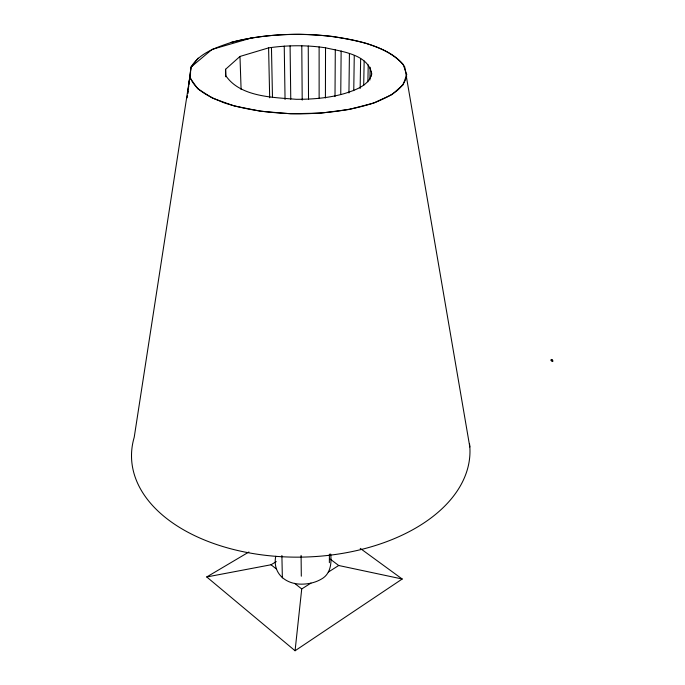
<?xml version="1.0" encoding="UTF-8"?>
<svg xmlns="http://www.w3.org/2000/svg" width="685" height="685" viewBox="0 0 685 685"><rect width="100%" height="100%" fill="white"/><g stroke="black" fill="none" stroke-linecap="round" stroke-linejoin="round"><path stroke-width="1.03" d="M325.418 97.964L325.529 47.796C306.683 44.996 287.443 45.141 268.597 47.873L239.981 56.444L225.605 69.262L225.725 75.59C240.212 97.073 272.972 97.33 296.177 99.308C312.711 99.351 329.399 98.032 345.317 93.306C355.558 89.949 368.718 85.625 371.792 73.954C368.239 54.089 341.507 51.563 325.529 47.796M329.365 562.685L329.408 554.148M330.675 553.985C331.737 563.25 330.59 574.03 321.53 579.005C315.442 582.61 308.421 584.168 301.383 584.151C285.302 584.177 272.399 573.097 275.73 556.263M334.999 96.602L335.299 49.551M340.753 94.53L341.139 50.981M348.939 92.972L349.427 53.558M353.76 90.685L354.265 55.451M360.147 88.511L360.652 58.756M363.701 85.497L364.155 60.982M367.879 81.883L368.222 64.887M369.891 80.051L370.157 67.267M371.373 75.949L371.467 71.702M248.92 551.99L206.733 576.958L295.072 650.75L301.725 588.954L310.964 583.098M187.125 97.844L187.39 95.72M187.656 93.605L191.021 67.079C199.618 52.873 216.28 47.522 231.128 42.427C253.356 36.545 276.329 34.336 299.276 34.25C322.044 34.721 344.795 37.273 366.74 43.506C380.826 48.429 395.956 53.978 404.707 66.847L469.824 446.98M187.741 93.622L188.015 91.499M188.281 89.375L188.683 86.199M188.957 84.075L191.021 67.079L212.05 49.406L252.054 37.795M406.667 76.283C402.814 90.814 387.778 96.979 375.277 102.459C351.268 110.559 325.957 113.367 300.724 113.881C274.942 113.582 249.1 110.807 224.44 102.955C211.057 97.416 195.302 91.43 189.899 76.651L134.217 437.278A169.263 103.572 -1.2 0 0 291.622 557.102A169.263 103.572 -1.2 0 0 469.542 443.906M198.17 58.071L190.661 67.935L190.379 78.407L197.742 88.75L212.615 98.186L234.142 105.927L260.822 111.278L290.56 113.753L320.88 113.111L349.281 109.437L373.505 103.093L391.794 94.676L403.028 84.906L406.762 74.554L403.14 64.347C384.919 44.885 356.894 40.612 331.831 36.356C298.232 32.7 263.93 33.882 231.128 42.427M295.072 650.75L402.206 579.013L360.233 548.385M328.286 572.103L338.707 565.502L402.206 579.013M206.733 576.958L271.037 564.765L276.286 561.58M330.17 559.071L338.707 565.502M271.037 564.765L276.226 568.858M294.576 583.32L301.725 588.954M225.605 69.262L225.802 76.78M239.981 56.444L241.103 89.521M271.457 47.522L272.484 97.416M281.895 555.466L282.357 577.892M268.597 47.873L269.684 97.792M284.241 46.118L285.054 99.496M290.089 45.912L290.765 99.265M301.092 555.398L301.306 576.196M301.785 45.741L302.205 100.104M308.25 46.058L308.524 99.368M319.116 46.897L319.133 98.101M551.742 359.933L552.273 360.67L551.742 359.933M551.117 360.267A1.233 0.642 51.3 0 0 552.692 361.483A1.233 0.642 51.3 0 0 552.119 359.728A1.233 0.642 51.3 0 0 551.117 360.267"/></g></svg>
